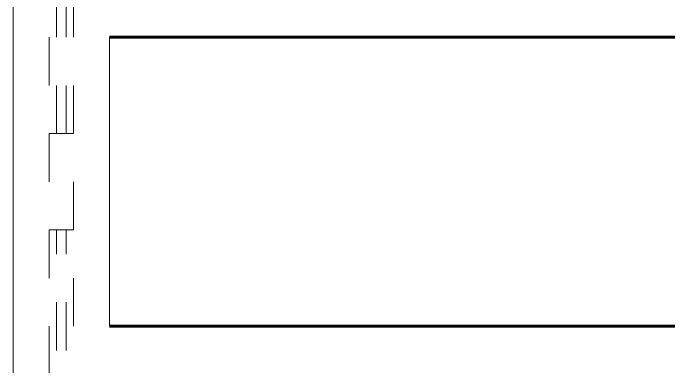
# Model space of a CAD drawing. Header units: metres. Extents: x 78 to 178, y -74 to 157.
# Drawn here: x 117.458 to 118.818, y 26.722 to 27.456 of the extents above; entities that cross this region are included whole.
import ezdxf

# ---------------------------------------------------------------- set-up
doc = ezdxf.new("R2010")
doc.units = ezdxf.units.M
doc.linetypes.add('ACAD_ISO03W100', pattern=[30, 12, -18])
doc.layers.add('envolvente', color=164, linetype='Continuous', lineweight=60)
doc.layers.add('ventanas', color=132, linetype='Continuous', lineweight=9)

msp = doc.modelspace()

# ---------------------------------------------------------------- linework, layer by layer
at = {"layer": 'envolvente', "lineweight": 9}
for p, q in [((117.45784, 25.10601), (117.45784, 29.10601)), ((117.65784, 27.40601), (117.65784, 26.80601))]:
    msp.add_line(p, q, dxfattribs=at)
at = {"layer": 'envolvente'}
for p, q in [((121.35784, 27.40601), (117.65784, 27.40601)), ((121.35784, 26.80601), (117.65784, 26.80601))]:
    msp.add_line(p, q, dxfattribs=at)
at = {"layer": 'ventanas', "linetype": 'ACAD_ISO03W100', "ltscale": 0.001}
for p, q in [((117.53284, 27.10601), (117.53284, 29.10601)), ((117.58284, 29.10601), (117.58284, 27.10601)), ((117.54784, 27.20601), (117.54784, 28.05601)), ((117.56784, 27.20601), (117.56784, 28.05601)), ((117.58284, 27.20601), (117.53284, 27.20601)), ((117.53284, 25.10601), (117.53284, 27.10601)), ((117.58284, 27.10601), (117.58284, 25.10601)), ((117.53284, 27.00601), (117.58284, 27.00601)), ((117.54784, 26.15601), (117.54784, 27.00601)), ((117.56784, 26.15601), (117.56784, 27.00601))]:
    msp.add_line(p, q, dxfattribs=at)

doc.saveas('drawing.dxf')
